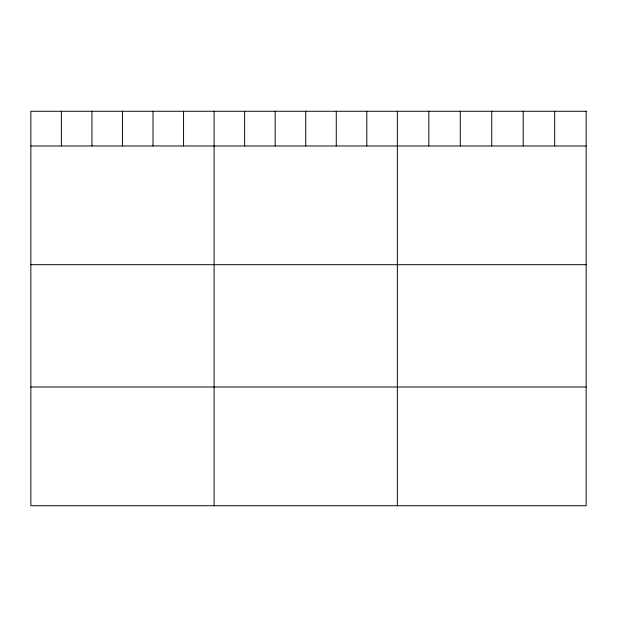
<?xml version="1.0" encoding="UTF-8"?>
<svg xmlns="http://www.w3.org/2000/svg" width="617" height="617" viewBox="0 0 617 617"><rect width="100%" height="100%" fill="white"/><g stroke="black" fill="none" stroke-linecap="round" stroke-linejoin="round"><path stroke-width="0.93" d="M30.85 145.974L586.15 145.974M30.85 264.693L586.15 264.693M30.85 387.013L586.15 387.013M554.683 111.261L554.683 145.974M523.216 111.261L523.216 145.974M491.749 111.261L491.749 145.974M460.282 111.261L460.282 145.974M428.815 111.261L428.815 145.974M397.348 111.261L397.348 505.739M366.807 111.261L366.807 145.974M336.265 111.261L336.265 145.974M305.724 111.261L305.724 145.974M275.182 111.261L275.182 145.974M244.64 111.261L244.64 145.974M214.099 111.261L214.099 505.739M183.558 111.261L183.558 145.974M153.016 111.261L153.016 145.974M122.475 111.261L122.475 145.974M91.933 111.261L91.933 145.974M61.391 111.261L61.391 145.974M586.15 111.261L30.85 111.261L30.85 505.739L586.15 505.739L586.15 111.261"/></g></svg>
